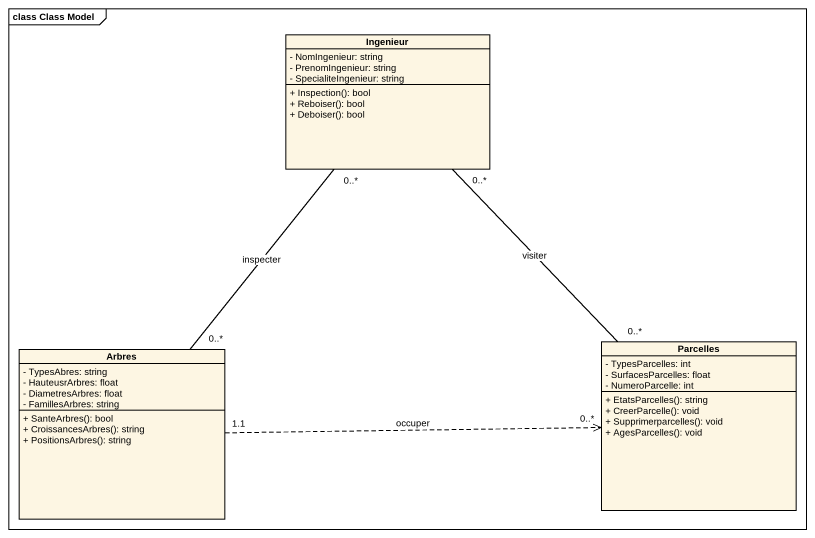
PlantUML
@startuml
mainframe class Class Model
hide circle
hide empty members
skinparam classAttributeIconSize 0
class Ingenieur {
  - NomIngenieur: string
  - PrenomIngenieur: string
  - SpecialiteIngenieur: string
  + Inspection(): bool
  + Reboiser(): bool
  + Deboiser(): bool
}
class Parcelles {
  - TypesParcelles: int
  - SurfacesParcelles: float
  - NumeroParcelle: int
  + EtatsParcelles(): string
  + CreerParcelle(): void
  + Supprimerparcelles(): void
  + AgesParcelles(): void
}
class Arbres {
  - TypesAbres: string
  - HauteusrArbres: float
  - DiametresArbres: float
  - FamillesArbres: string
  + SanteArbres(): bool
  + CroissancesArbres(): string
  + PositionsArbres(): string
}
Parcelles "0..*" -up- "0..*" Ingenieur : visiter
Arbres "0..*" -up- "0..*" Ingenieur : inspecter
Arbres "1.1" .right.> "0..*" Parcelles : occuper
@enduml
